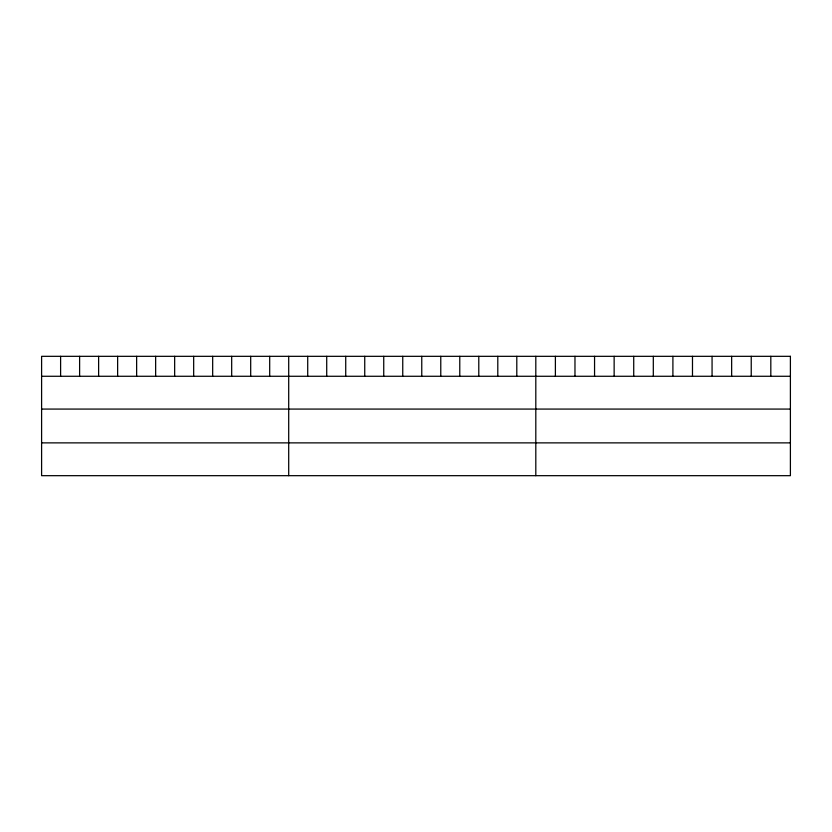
<?xml version="1.0" encoding="UTF-8"?>
<svg xmlns="http://www.w3.org/2000/svg" width="832" height="832" viewBox="0 0 832 832"><rect width="100%" height="100%" fill="white"/><g stroke="black" fill="none" stroke-linecap="round" stroke-linejoin="round"><path stroke-width="1.25" d="M41.6 376.272L790.4 376.272M41.6 409.074L790.4 409.074M41.6 442.874L790.4 442.874M770.817 356.325L770.817 376.272M751.234 356.325L751.234 376.272M731.65 356.325L731.65 376.272M712.067 356.325L712.067 376.272M692.484 356.325L692.484 376.272M672.901 356.325L672.901 376.272M653.307 356.325L653.307 376.272M633.724 356.325L633.724 376.272M614.141 356.325L614.141 376.272M594.558 356.325L594.558 376.272M574.974 356.325L574.974 376.272M555.391 356.325L555.391 376.272M535.808 356.325L535.808 475.675M516.797 356.325L516.797 376.272M497.796 356.325L497.796 376.272M478.785 356.325L478.785 376.272M459.774 356.325L459.774 376.272M440.773 356.325L440.773 376.272M421.762 356.325L421.762 376.272M402.75 356.325L402.75 376.272M383.739 356.325L383.739 376.272M364.738 356.325L364.738 376.272M345.727 356.325L345.727 376.272M326.716 356.325L326.716 376.272M307.715 356.325L307.715 376.272M288.704 356.325L288.704 475.675M269.693 356.325L269.693 376.272M250.692 356.325L250.692 376.272M231.681 356.325L231.681 376.272M212.67 356.325L212.67 376.272M193.669 356.325L193.669 376.272M174.658 356.325L174.658 376.272M155.646 356.325L155.646 376.272M136.635 356.325L136.635 376.272M117.634 356.325L117.634 376.272M98.623 356.325L98.623 376.272M79.612 356.325L79.612 376.272M60.611 356.325L60.611 376.272M790.4 356.325L41.6 356.325L41.6 475.675L790.4 475.675L790.4 356.325"/></g></svg>
